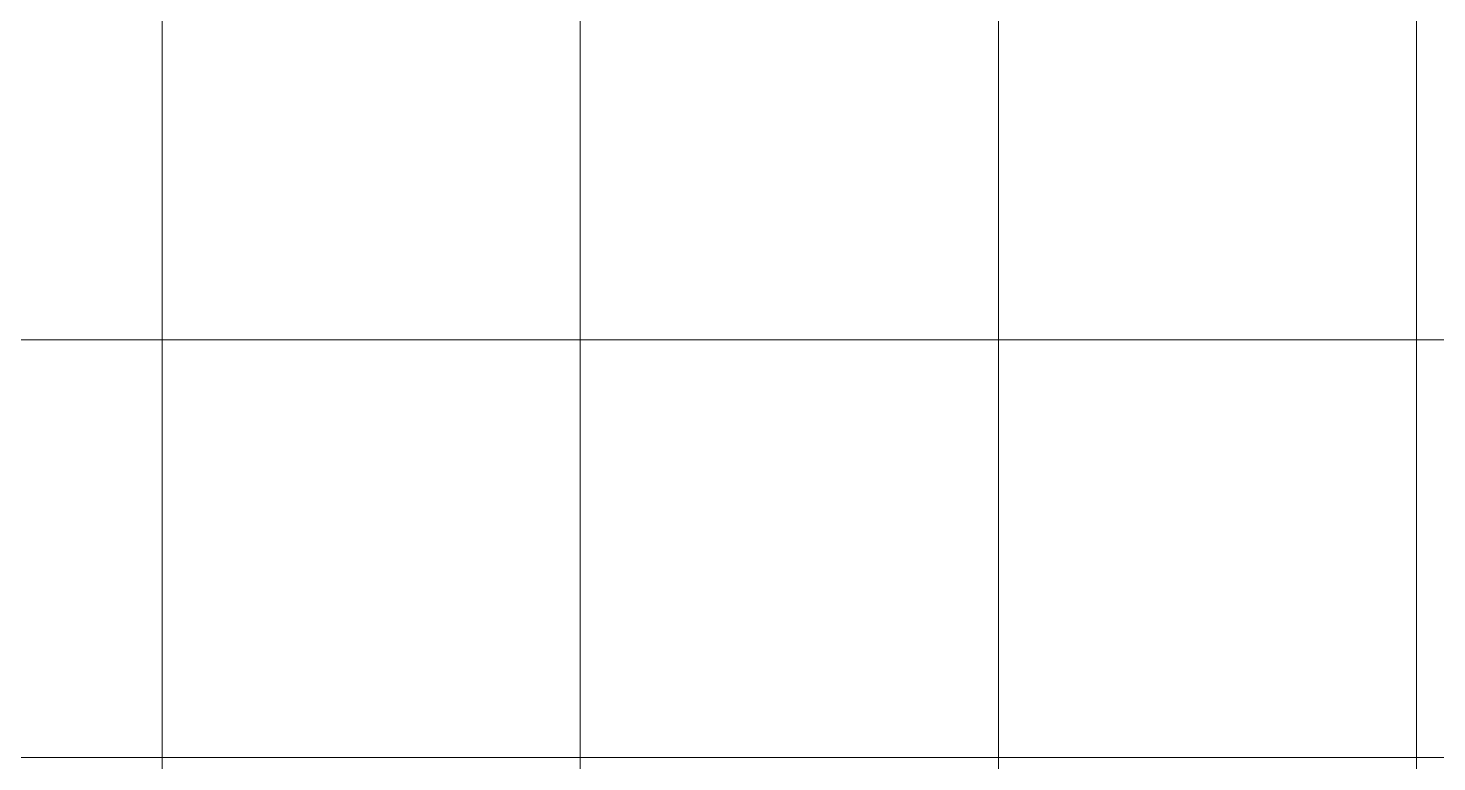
# Model space of a CAD drawing. Header units: millimetres. Extents: x 684983 to 685377, y 990360 to 990509.
# Drawn here: x 685171.34 to 685178.07, y 990432.02 to 990435.53 of the extents above; entities that cross this region are included whole.
import ezdxf

# ---------------------------------------------------------------- set-up
doc = ezdxf.new("R2010")
doc.units = ezdxf.units.MM
doc.layers.add('grid', color=8, linetype='Continuous', lineweight=9)

msp = doc.modelspace()

# ---------------------------------------------------------------- linework, layer by layer
at = {"layer": 'grid'}
for p, q in [((685171.9771, 990509.1548), (685171.9771, 990370.8996)), ((685173.9771, 990509.1548), (685173.9771, 990370.8996)), ((685175.9771, 990509.1548), (685175.9771, 990370.8996)), ((685177.9771, 990509.1548), (685177.9771, 990370.8996)), ((685221.1591, 990434.0381), (685118.727, 990434.0381)), ((685221.1591, 990432.0381), (685118.727, 990432.0381))]:
    msp.add_line(p, q, dxfattribs=at)

doc.saveas('drawing.dxf')
